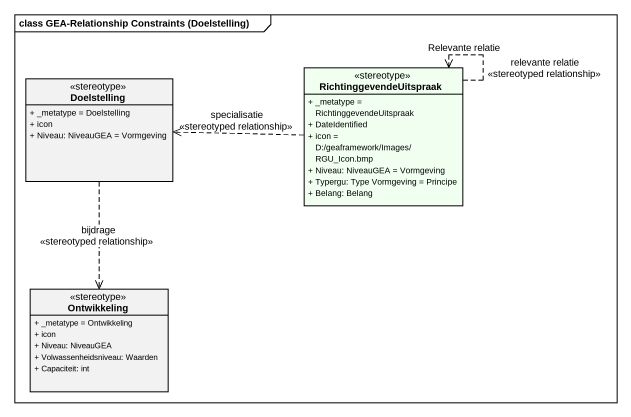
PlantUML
@startuml
mainframe class GEA-Relationship Constraints (Doelstelling)
hide circle
hide empty members
skinparam classAttributeIconSize 0
class Doelstelling <<stereotype>> {
  + _metatype = Doelstelling
  + icon
  + Niveau: NiveauGEA = Vormgeving
}
class RichtinggevendeUitspraak <<stereotype>> #F0FFF0 {
  + _metatype = RichtinggevendeUitspraak
  + DateIdentified
  + icon = D:/geaframework/Images/RGU_Icon.bmp
  + Niveau: NiveauGEA = Vormgeving
  + Typergu: Type Vormgeving = Principe
  + Belang: Belang
}
class Ontwikkeling <<stereotype>> {
  + _metatype = Ontwikkeling
  + icon
  + Niveau: NiveauGEA
  + Volwassenheidsniveau: Waarden
  + Capaciteit: int
}
Doelstelling ..> Ontwikkeling : bijdrage\n<<stereotyped relationship>>
RichtinggevendeUitspraak .left.> Doelstelling : specialisatie\n<<stereotyped relationship>>
RichtinggevendeUitspraak ..> RichtinggevendeUitspraak : Relevante relatie
RichtinggevendeUitspraak ..> RichtinggevendeUitspraak : relevante relatie\n<<stereotyped relationship>>
@enduml
